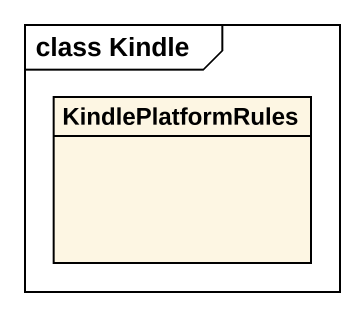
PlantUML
@startuml
mainframe class Kindle
hide circle
hide empty members
class KindlePlatformRules
@enduml
